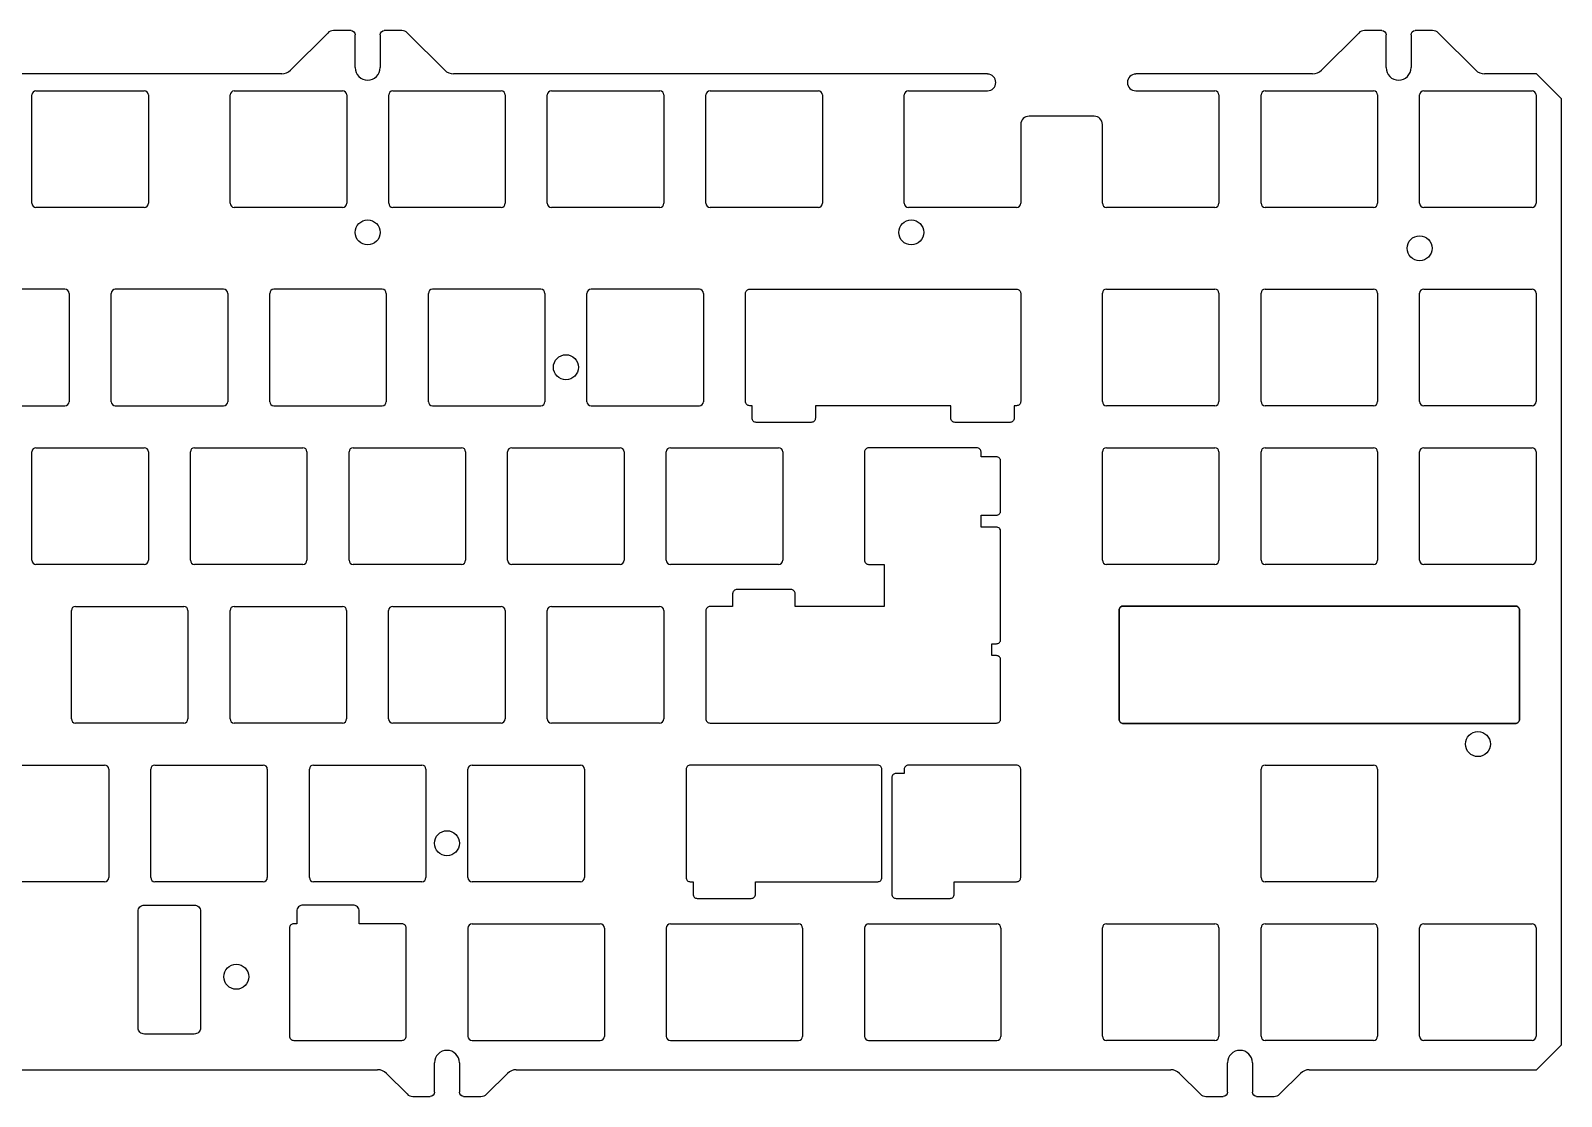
# Model space of a CAD drawing. Header units: millimetres. Extents: x 71 to 420, y 37 to 165.
# Drawn here: x 236 to 419.9, y 36.9 to 164.9 of the extents above; entities that cross this region are included whole.
import ezdxf

# ---------------------------------------------------------------- set-up
doc = ezdxf.new("R2010")
doc.units = ezdxf.units.MM
doc.header["$MEASUREMENT"] = 0
doc.layers.add('SHAPE2DVIEW', color=7, linetype='CONTINUOUS')

msp = doc.modelspace()

# ---------------------------------------------------------------- linework, layer by layer
at = {"layer": 'SHAPE2DVIEW'}
for p, q in [((271.73, 164.59), (267.26, 160.12)), ((274.52, 164.89), (272.43, 164.89)), ((275.02, 160.44), (275.02, 164.39)), ((278.02, 164.39), (278.02, 160.44)), ((280.61, 164.89), (278.52, 164.89)), ((285.78, 160.12), (281.31, 164.59)), ((395.55, 164.59), (391.08, 160.12)), ((398.34, 164.89), (396.26, 164.89)), ((398.84, 160.44), (398.84, 164.39)), ((401.84, 164.39), (401.84, 160.44)), ((404.43, 164.89), (402.34, 164.89)), ((409.61, 160.12), (405.14, 164.59)), ((266.2, 159.69), (201.12, 159.69)), ((350.96, 159.69), (286.84, 159.69)), ((390.02, 159.69), (368.77, 159.69)), ((416.89, 159.69), (410.67, 159.69)), ((419.89, 156.69), (416.89, 159.69)), ((236.18, 144.16), (236.18, 157.16)), ((236.68, 157.66), (249.68, 157.66)), ((250.18, 157.16), (250.18, 144.16)), ((260, 144.16), (260, 157.16)), ((260.5, 157.66), (273.5, 157.66)), ((274, 157.16), (274, 144.16)), ((279.05, 144.16), (279.05, 157.16)), ((279.55, 157.66), (292.55, 157.66)), ((293.05, 157.16), (293.05, 144.16)), ((298.1, 144.16), (298.1, 157.16)), ((298.6, 157.66), (311.6, 157.66)), ((312.1, 157.16), (312.1, 144.16)), ((317.15, 144.16), (317.15, 157.16)), ((317.65, 157.66), (330.65, 157.66)), ((331.15, 157.16), (331.15, 144.16)), ((340.96, 144.16), (340.96, 157.16)), ((341.46, 157.66), (350.96, 157.66)), ((368.77, 157.66), (378.27, 157.66)), ((378.77, 157.16), (378.77, 144.16)), ((383.82, 144.16), (383.82, 157.16)), ((384.32, 157.66), (397.32, 157.66)), ((397.82, 157.16), (397.82, 144.16)), ((402.87, 144.16), (402.87, 157.16)), ((403.37, 157.66), (416.37, 157.66)), ((416.87, 157.16), (416.87, 144.16)), ((419.89, 43.12), (419.89, 156.69)), ((363.77, 154.61), (355.96, 154.61)), ((354.96, 153.61), (354.96, 144.16)), ((364.77, 144.16), (364.77, 153.61)), ((249.68, 143.66), (236.68, 143.66)), ((273.5, 143.66), (260.5, 143.66)), ((292.55, 143.66), (279.55, 143.66)), ((311.6, 143.66), (298.6, 143.66)), ((330.65, 143.66), (317.65, 143.66)), ((354.46, 143.66), (341.46, 143.66)), ((378.27, 143.66), (365.27, 143.66)), ((397.32, 143.66), (384.32, 143.66)), ((416.37, 143.66), (403.37, 143.66)), ((240.16, 133.83), (227.16, 133.83)), ((240.66, 133.33), (240.66, 120.33)), ((245.71, 120.33), (245.71, 133.33)), ((259.21, 133.83), (246.21, 133.83)), ((259.71, 133.33), (259.71, 120.33)), ((264.76, 120.33), (264.76, 133.33)), ((278.26, 133.83), (265.26, 133.83)), ((278.76, 133.33), (278.76, 120.33)), ((283.81, 120.33), (283.81, 133.33)), ((297.31, 133.83), (284.31, 133.83)), ((297.81, 133.33), (297.81, 120.33)), ((302.86, 120.33), (302.86, 133.33)), ((316.36, 133.83), (303.36, 133.83)), ((316.86, 133.33), (316.86, 120.33)), ((364.77, 120.35), (364.77, 133.35)), ((365.27, 133.85), (378.27, 133.85)), ((378.77, 133.35), (378.77, 120.35)), ((383.82, 120.35), (383.82, 133.35)), ((384.32, 133.85), (397.32, 133.85)), ((397.82, 133.35), (397.82, 120.35)), ((402.87, 120.35), (402.87, 133.35)), ((403.37, 133.85), (416.37, 133.85)), ((416.87, 133.35), (416.87, 120.35)), ((227.16, 119.83), (240.16, 119.83)), ((246.21, 119.83), (259.21, 119.83)), ((265.26, 119.83), (278.26, 119.83)), ((284.31, 119.83), (297.31, 119.83)), ((303.36, 119.83), (316.36, 119.83)), ((378.27, 119.85), (365.27, 119.85)), ((397.32, 119.85), (384.32, 119.85)), ((416.37, 119.85), (403.37, 119.85)), ((236.18, 101.3), (236.18, 114.3)), ((236.68, 114.8), (249.68, 114.8)), ((250.18, 114.3), (250.18, 101.3)), ((255.23, 101.3), (255.23, 114.3)), ((255.73, 114.8), (268.73, 114.8)), ((269.23, 114.3), (269.23, 101.3)), ((274.28, 101.3), (274.28, 114.3)), ((274.78, 114.8), (287.78, 114.8)), ((288.28, 114.3), (288.28, 101.3)), ((293.33, 101.3), (293.33, 114.3)), ((293.83, 114.8), (306.83, 114.8)), ((307.33, 114.3), (307.33, 101.3)), ((312.38, 101.3), (312.38, 114.3)), ((312.88, 114.8), (325.88, 114.8)), ((326.38, 114.3), (326.38, 101.3)), ((364.77, 101.3), (364.77, 114.3)), ((365.27, 114.8), (378.27, 114.8)), ((378.77, 114.3), (378.77, 101.3)), ((383.82, 101.3), (383.82, 114.3)), ((384.32, 114.8), (397.32, 114.8)), ((397.82, 114.3), (397.82, 101.3)), ((402.87, 101.3), (402.87, 114.3)), ((403.37, 114.8), (416.37, 114.8)), ((416.87, 114.3), (416.87, 101.3)), ((249.68, 100.8), (236.68, 100.8)), ((268.73, 100.8), (255.73, 100.8)), ((287.78, 100.8), (274.78, 100.8)), ((306.83, 100.8), (293.83, 100.8)), ((325.88, 100.8), (312.88, 100.8)), ((378.27, 100.8), (365.27, 100.8)), ((397.32, 100.8), (384.32, 100.8)), ((416.37, 100.8), (403.37, 100.8)), ((241.44, 95.75), (254.44, 95.75)), ((260.49, 95.75), (273.49, 95.75)), ((279.54, 95.75), (292.54, 95.75)), ((298.59, 95.75), (311.59, 95.75)), ((240.94, 82.25), (240.94, 95.25)), ((254.94, 95.25), (254.94, 82.25)), ((259.99, 82.25), (259.99, 95.25)), ((273.99, 95.25), (273.99, 82.25)), ((279.04, 82.25), (279.04, 95.25)), ((293.04, 95.25), (293.04, 82.25)), ((298.09, 82.25), (298.09, 95.25)), ((312.09, 95.25), (312.09, 82.25)), ((254.44, 81.75), (241.44, 81.75)), ((273.49, 81.75), (260.49, 81.75)), ((292.54, 81.75), (279.54, 81.75)), ((311.59, 81.75), (298.59, 81.75)), ((231.92, 76.7), (244.92, 76.7)), ((245.42, 76.2), (245.42, 63.2)), ((250.47, 63.2), (250.47, 76.2)), ((250.97, 76.7), (263.97, 76.7)), ((264.47, 76.2), (264.47, 63.2)), ((269.52, 63.2), (269.52, 76.2)), ((270.02, 76.7), (283.02, 76.7)), ((283.52, 76.2), (283.52, 63.2)), ((288.57, 63.2), (288.57, 76.2)), ((289.07, 76.7), (302.07, 76.7)), ((302.57, 76.2), (302.57, 63.2)), ((383.82, 63.2), (383.82, 76.2)), ((384.32, 76.7), (397.32, 76.7)), ((397.82, 76.2), (397.82, 63.2)), ((244.92, 62.7), (231.92, 62.7)), ((263.97, 62.7), (250.97, 62.7)), ((283.02, 62.7), (270.02, 62.7)), ((302.07, 62.7), (289.07, 62.7)), ((397.32, 62.7), (384.32, 62.7)), ((288.57, 57.13), (288.57, 44.13)), ((289.07, 57.63), (294.7, 57.63)), ((294.7, 57.63), (303.95, 57.63)), ((303.96, 57.63), (304.45, 57.63)), ((304.95, 57.13), (304.95, 44.13)), ((312.38, 57.13), (312.38, 44.13)), ((312.88, 57.63), (315.71, 57.63)), ((315.71, 57.63), (327.76, 57.63)), ((327.77, 57.63), (328.26, 57.63)), ((328.76, 57.13), (328.76, 44.13)), ((336.19, 57.13), (336.19, 44.13)), ((336.69, 57.63), (339.69, 57.63)), ((339.69, 57.63), (351.58, 57.63)), ((351.58, 57.63), (352.08, 57.63)), ((352.58, 57.13), (352.58, 44.13)), ((364.77, 44.15), (364.77, 57.15)), ((365.27, 57.65), (378.27, 57.65)), ((378.77, 57.15), (378.77, 44.15)), ((383.82, 44.15), (383.82, 57.15)), ((384.32, 57.65), (397.32, 57.65)), ((397.82, 57.15), (397.82, 44.15)), ((402.87, 44.15), (402.87, 57.15)), ((403.37, 57.65), (416.37, 57.65)), ((416.87, 57.15), (416.87, 44.15)), ((289.07, 43.63), (304.45, 43.63)), ((312.88, 43.63), (328.26, 43.63)), ((336.69, 43.63), (352.08, 43.63)), ((378.27, 43.65), (365.27, 43.65)), ((397.32, 43.65), (384.32, 43.65)), ((416.37, 43.65), (403.37, 43.65)), ((416.89, 40.12), (419.89, 43.12)), ((284.54, 37.42), (284.54, 40.95)), ((287.54, 40.95), (287.54, 37.42)), ((379.79, 37.42), (379.79, 40.95)), ((382.79, 40.95), (382.79, 37.42)), ((127.68, 40.12), (277.72, 40.12)), ((278.78, 39.68), (281.25, 37.22)), ((290.84, 37.22), (293.31, 39.68)), ((294.37, 40.12), (372.97, 40.12)), ((374.03, 39.68), (376.5, 37.22)), ((386.09, 37.22), (388.56, 39.68)), ((389.62, 40.12), (416.89, 40.12)), ((281.96, 36.92), (284.04, 36.92)), ((288.04, 36.92), (290.13, 36.92)), ((377.21, 36.92), (379.29, 36.92)), ((383.29, 36.92), (385.38, 36.92))]:
    msp.add_line(p, q, dxfattribs=at)
for centre in [(276.52, 140.66), (341.81, 140.66), (402.87, 138.75), (300.33, 124.47), (409.87, 79.22), (286.04, 67.32), (260.74, 51.28)]:
    msp.add_circle(centre, 1.5, dxfattribs=at)
for centre, radius, start, end in [((272.43, 163.89), 1, 90, 135), ((280.61, 163.89), 1, 45, 90), ((396.26, 163.89), 1, 90, 135), ((404.43, 163.89), 1, 45, 90), ((266.2, 161.19), 1.5, -90, -45), ((276.52, 160.44), 1.5, 180, 0), ((286.84, 161.19), 1.5, -135, -90), ((390.02, 161.19), 1.5, -90, -45), ((400.34, 160.44), 1.5, 180, 0), ((410.67, 161.19), 1.5, -135, -90), ((350.96, 158.66), 1, 0, 90), ((350.96, 158.66), 1, -90, 0), ((368.77, 158.66), 1, 90, 180), ((368.77, 158.66), 1, 180, -90), ((236.68, 157.16), 0.5, 90, 180), ((249.68, 157.16), 0.5, 0, 90), ((260.5, 157.16), 0.5, 90, 180), ((273.5, 157.16), 0.5, 0, 90), ((279.55, 157.16), 0.5, 90, 180), ((292.55, 157.16), 0.5, 0, 90), ((298.6, 157.16), 0.5, 90, 180), ((311.6, 157.16), 0.5, 0, 90), ((317.65, 157.16), 0.5, 90, 180), ((330.65, 157.16), 0.5, 0, 90), ((341.46, 157.16), 0.5, 90, 180), ((378.27, 157.16), 0.5, 0, 90), ((384.32, 157.16), 0.5, 90, 180), ((397.32, 157.16), 0.5, 0, 90), ((403.37, 157.16), 0.5, 90, 180), ((416.37, 157.16), 0.5, 0, 90), ((355.96, 153.61), 1, 90, 180), ((363.77, 153.61), 1, 0, 90), ((236.68, 144.16), 0.5, 180, -90), ((249.68, 144.16), 0.5, -90, 0), ((260.5, 144.16), 0.5, 180, -90), ((273.5, 144.16), 0.5, -90, 0), ((279.55, 144.16), 0.5, 180, -90), ((292.55, 144.16), 0.5, -90, 0), ((298.6, 144.16), 0.5, 180, -90), ((311.6, 144.16), 0.5, -90, 0), ((317.65, 144.16), 0.5, 180, -90), ((330.65, 144.16), 0.5, -90, 0), ((341.46, 144.16), 0.5, 180, -90), ((354.46, 144.16), 0.5, -90, 0), ((365.27, 144.16), 0.5, 180, -90), ((378.27, 144.16), 0.5, -90, 0), ((384.32, 144.16), 0.5, 180, -90), ((397.32, 144.16), 0.5, -90, 0), ((403.37, 144.16), 0.5, 180, -90), ((416.37, 144.16), 0.5, -90, 0), ((240.16, 133.33), 0.5, 0, 90), ((246.21, 133.33), 0.5, 90, 180), ((259.21, 133.33), 0.5, 0, 90), ((265.26, 133.33), 0.5, 90, 180), ((278.26, 133.33), 0.5, 0, 90), ((284.31, 133.33), 0.5, 90, 180), ((297.31, 133.33), 0.5, 0, 90), ((303.36, 133.33), 0.5, 90, 180), ((316.36, 133.33), 0.5, 0, 90), ((365.27, 133.35), 0.5, 90, 180), ((378.27, 133.35), 0.5, 0, 90), ((384.32, 133.35), 0.5, 90, 180), ((397.32, 133.35), 0.5, 0, 90), ((403.37, 133.35), 0.5, 90, 180), ((416.37, 133.35), 0.5, 0, 90), ((240.16, 120.33), 0.5, -90, 0), ((246.21, 120.33), 0.5, 180, -90), ((259.21, 120.33), 0.5, -90, 0), ((265.26, 120.33), 0.5, 180, -90), ((278.26, 120.33), 0.5, -90, 0), ((284.31, 120.33), 0.5, 180, -90), ((297.31, 120.33), 0.5, -90, 0), ((303.36, 120.33), 0.5, 180, -90), ((316.36, 120.33), 0.5, -90, 0), ((365.27, 120.35), 0.5, 180, -90), ((378.27, 120.35), 0.5, -90, 0), ((384.32, 120.35), 0.5, 180, -90), ((397.32, 120.35), 0.5, -90, 0), ((403.37, 120.35), 0.5, 180, -90), ((416.37, 120.35), 0.5, -90, 0), ((236.68, 114.3), 0.5, 90, 180), ((249.68, 114.3), 0.5, 0, 90), ((255.73, 114.3), 0.5, 90, 180), ((268.73, 114.3), 0.5, 0, 90), ((274.78, 114.3), 0.5, 90, 180), ((287.78, 114.3), 0.5, 0, 90), ((293.83, 114.3), 0.5, 90, 180), ((306.83, 114.3), 0.5, 0, 90), ((312.88, 114.3), 0.5, 90, 180), ((325.88, 114.3), 0.5, 0, 90), ((365.27, 114.3), 0.5, 90, 180), ((378.27, 114.3), 0.5, 0, 90), ((384.32, 114.3), 0.5, 90, 180), ((397.32, 114.3), 0.5, 0, 90), ((403.37, 114.3), 0.5, 90, 180), ((416.37, 114.3), 0.5, 0, 90), ((236.68, 101.3), 0.5, 180, -90), ((249.68, 101.3), 0.5, -90, 0), ((255.73, 101.3), 0.5, 180, -90), ((268.73, 101.3), 0.5, -90, 0), ((274.78, 101.3), 0.5, 180, -90), ((287.78, 101.3), 0.5, -90, 0), ((293.83, 101.3), 0.5, 180, -90), ((306.83, 101.3), 0.5, -90, 0), ((312.88, 101.3), 0.5, 180, -90), ((325.88, 101.3), 0.5, -90, 0), ((365.27, 101.3), 0.5, 180, -90), ((378.27, 101.3), 0.5, -90, 0), ((384.32, 101.3), 0.5, 180, -90), ((397.32, 101.3), 0.5, -90, 0), ((403.37, 101.3), 0.5, 180, -90), ((416.37, 101.3), 0.5, -90, 0), ((241.44, 95.25), 0.5, 90, 180), ((254.44, 95.25), 0.5, 0, 90), ((260.49, 95.25), 0.5, 90, 180), ((273.49, 95.25), 0.5, 0, 90), ((279.54, 95.25), 0.5, 90, 180), ((292.54, 95.25), 0.5, 0, 90), ((298.59, 95.25), 0.5, 90, 180), ((311.59, 95.25), 0.5, 0, 90), ((241.44, 82.25), 0.5, 180, -90), ((254.44, 82.25), 0.5, -90, 0), ((260.49, 82.25), 0.5, 180, -90), ((273.49, 82.25), 0.5, -90, 0), ((279.54, 82.25), 0.5, 180, -90), ((292.54, 82.25), 0.5, -90, 0), ((298.59, 82.25), 0.5, 180, -90), ((311.59, 82.25), 0.5, -90, 0), ((244.92, 76.2), 0.5, 0, 90), ((250.97, 76.2), 0.5, 90, 180), ((263.97, 76.2), 0.5, 0, 90), ((270.02, 76.2), 0.5, 90, 180), ((283.02, 76.2), 0.5, 0, 90), ((289.07, 76.2), 0.5, 90, 180), ((302.07, 76.2), 0.5, 0, 90), ((384.32, 76.2), 0.5, 90, 180), ((397.32, 76.2), 0.5, 0, 90), ((244.92, 63.2), 0.5, -90, 0), ((250.97, 63.2), 0.5, 180, -90), ((263.97, 63.2), 0.5, -90, 0), ((270.02, 63.2), 0.5, 180, -90), ((283.02, 63.2), 0.5, -90, 0), ((289.07, 63.2), 0.5, 180, -90), ((302.07, 63.2), 0.5, -90, 0), ((384.32, 63.2), 0.5, 180, -90), ((397.32, 63.2), 0.5, -90, 0), ((289.07, 57.13), 0.5, 90, 180), ((303.95, 56.63), 1, 89.7169, 89.9994), ((304.45, 57.13), 0.5, 0, 90), ((312.88, 57.13), 0.5, 90, 180), ((327.76, 56.63), 1, 89.7169, 89.9983), ((328.26, 57.13), 0.5, 0, 90), ((336.69, 57.13), 0.5, 90, 180), ((351.58, 56.63), 1, 89.7169, 89.9983), ((352.08, 57.13), 0.5, 0, 90), ((365.27, 57.15), 0.5, 90, 180), ((378.27, 57.15), 0.5, 0, 90), ((384.32, 57.15), 0.5, 90, 180), ((397.32, 57.15), 0.5, 0, 90), ((403.37, 57.15), 0.5, 90, 180), ((416.37, 57.15), 0.5, 0, 90), ((289.07, 44.13), 0.5, 180, -90), ((304.45, 44.13), 0.5, -90, 0), ((312.88, 44.13), 0.5, 180, -90), ((328.26, 44.13), 0.5, -90, 0), ((336.69, 44.13), 0.5, 180, -90), ((352.08, 44.13), 0.5, -90, 0), ((365.27, 44.15), 0.5, 180, -90), ((378.27, 44.15), 0.5, -90, 0), ((384.32, 44.15), 0.5, 180, -90), ((397.32, 44.15), 0.5, -90, 0), ((403.37, 44.15), 0.5, 180, -90), ((416.37, 44.15), 0.5, -90, 0), ((286.04, 40.95), 1.5, 0, 180), ((381.29, 40.95), 1.5, 0, 180), ((277.72, 38.62), 1.5, 45, 90), ((294.37, 38.62), 1.5, 90, 135), ((372.97, 38.62), 1.5, 45, 90), ((389.62, 38.62), 1.5, 90, 135), ((281.96, 37.92), 1, -135, -90), ((290.13, 37.92), 1, -90, -45), ((377.21, 37.92), 1, -135, -90), ((385.38, 37.92), 1, -90, -45)]:
    msp.add_arc(centre, radius, start, end, dxfattribs=at)
for points, degree in [([(274.52, 164.89), (274.78, 164.89), (275.02, 164.65), (275.02, 164.39)], 3), ([(278.02, 164.39), (278.02, 164.65), (278.26, 164.89), (278.52, 164.89)], 3), ([(398.34, 164.89), (398.61, 164.89), (398.84, 164.65), (398.84, 164.39)], 3), ([(401.84, 164.39), (401.84, 164.65), (402.08, 164.89), (402.34, 164.89)], 3), ([(346.57, 119.85), (330.29, 119.85)], 1), ([(350.19, 105.27), (350.19, 106.71)], 1), ([(338.54, 100.8), (338.54, 95.75)], 1), ([(338.54, 95.75), (327.86, 95.75)], 1), ([(351.49, 89.84), (351.49, 91.27)], 1), ([(352.04, 89.84), (351.49, 89.84)], 1), ([(340.96, 75.7), (339.98, 75.7)], 1), ([(275.51, 57.65), (275.51, 59.15)], 1), ([(284.54, 37.42), (284.54, 37.16), (284.31, 36.92), (284.04, 36.92)], 3), ([(288.04, 36.92), (287.78, 36.92), (287.54, 37.16), (287.54, 37.42)], 3), ([(379.79, 37.42), (379.79, 37.16), (379.56, 36.92), (379.29, 36.92)], 3), ([(383.29, 36.92), (383.03, 36.92), (382.79, 37.16), (382.79, 37.42)], 3)]:
    msp.add_open_spline(points, degree=degree, dxfattribs=at)
for points, knots in [([(322.69, 119.85), (322.6, 119.85), (322.5, 119.85), (322.41, 119.85), (322.29, 119.85), (322.15, 119.89), (322.05, 119.99), (321.95, 120.09), (321.91, 120.23), (321.91, 120.35), (321.91, 124.68), (321.91, 129.01), (321.91, 133.35), (321.91, 133.47), (321.95, 133.6), (322.05, 133.7), (322.15, 133.8), (322.29, 133.85), (322.41, 133.85), (333.09, 133.85), (343.77, 133.85), (354.46, 133.85)], [0, 0, 0, 0, 0.004227, 0.004227, 0.004227, 0.010697, 0.010697, 0.010697, 0.017167, 0.017167, 0.017167, 0.255073, 0.255073, 0.255073, 0.263113, 0.263113, 0.263113, 0.271154, 0.271154, 0.271154, 1, 1, 1, 1]), ([(354.46, 133.85), (354.57, 133.85), (354.71, 133.8), (354.81, 133.7), (354.91, 133.6), (354.96, 133.47), (354.96, 133.35), (354.96, 129.01), (354.96, 124.68), (354.96, 120.35), (354.96, 120.23), (354.91, 120.09), (354.81, 119.99), (354.71, 119.89), (354.57, 119.85), (354.46, 119.85), (354.36, 119.85), (354.27, 119.85), (354.17, 119.85)], [0, 0, 0, 0, 0.023661, 0.023661, 0.023661, 0.047322, 0.047322, 0.047322, 0.917328, 0.917328, 0.917328, 0.94673, 0.94673, 0.94673, 0.976133, 0.976133, 0.976133, 1, 1, 1, 1]), ([(330.29, 119.85), (330.29, 119.35), (330.29, 118.85), (330.29, 118.35), (330.3, 118.23), (330.25, 118.09), (330.15, 117.99), (330.05, 117.89), (329.91, 117.85), (329.79, 117.85), (327.59, 117.85), (325.39, 117.85), (323.19, 117.85), (323.08, 117.85), (322.94, 117.89), (322.84, 117.99), (322.74, 118.09), (322.69, 118.23), (322.69, 118.35), (322.69, 118.85), (322.69, 119.35), (322.69, 119.85)], [0, 0, 0, 0, 0.107233, 0.107233, 0.107233, 0.138641, 0.138641, 0.138641, 0.170049, 0.170049, 0.170049, 0.756358, 0.756358, 0.756358, 0.795387, 0.795387, 0.795387, 0.834415, 0.834415, 0.834415, 1, 1, 1, 1]), ([(354.17, 119.85), (354.17, 119.35), (354.17, 118.85), (354.17, 118.35), (354.17, 118.23), (354.12, 118.09), (354.02, 117.99), (353.93, 117.89), (353.79, 117.85), (353.67, 117.85), (351.47, 117.85), (349.27, 117.85), (347.07, 117.85), (346.95, 117.85), (346.81, 117.89), (346.72, 117.99), (346.62, 118.09), (346.57, 118.23), (346.57, 118.35), (346.57, 118.85), (346.57, 119.35), (346.57, 119.85)], [0, 0, 0, 0, 0.107233, 0.107233, 0.107233, 0.138641, 0.138641, 0.138641, 0.170049, 0.170049, 0.170049, 0.756358, 0.756358, 0.756358, 0.795387, 0.795387, 0.795387, 0.834415, 0.834415, 0.834415, 1, 1, 1, 1]), ([(350.19, 113.71), (350.19, 113.91), (350.19, 114.1), (350.19, 114.3), (350.2, 114.42), (350.15, 114.55), (350.05, 114.65), (349.95, 114.75), (349.81, 114.8), (349.69, 114.8), (345.36, 114.8), (341.03, 114.8), (336.69, 114.8), (336.58, 114.8), (336.44, 114.75), (336.34, 114.65), (336.24, 114.55), (336.19, 114.42), (336.19, 114.3), (336.19, 109.96), (336.19, 105.63), (336.19, 101.3), (336.19, 101.18), (336.24, 101.04), (336.34, 100.94), (336.44, 100.84), (336.58, 100.8), (336.69, 100.8), (337.31, 100.8), (337.93, 100.8), (338.54, 100.8)], [0, 0, 0, 0, 0.026483, 0.026483, 0.026483, 0.042434, 0.042434, 0.042434, 0.058384, 0.058384, 0.058384, 0.530358, 0.530358, 0.530358, 0.543194, 0.543194, 0.543194, 0.55603, 0.55603, 0.55603, 0.935844, 0.935844, 0.935844, 0.946174, 0.946174, 0.946174, 0.956504, 0.956504, 0.956504, 1, 1, 1, 1]), ([(350.19, 106.71), (350.64, 106.71), (351.09, 106.71), (351.54, 106.71), (351.71, 106.71), (351.88, 106.71), (352.04, 106.71), (352.16, 106.71), (352.3, 106.76), (352.4, 106.86), (352.5, 106.96), (352.55, 107.09), (352.54, 107.21), (352.54, 109.21), (352.54, 111.21), (352.54, 113.21), (352.55, 113.33), (352.5, 113.47), (352.4, 113.56), (352.3, 113.66), (352.16, 113.71), (352.04, 113.71), (351.43, 113.71), (350.81, 113.71), (350.19, 113.71)], [0, 0, 0, 0, 0.1475, 0.1475, 0.1475, 0.202128, 0.202128, 0.202128, 0.240756, 0.240756, 0.240756, 0.279385, 0.279385, 0.279385, 0.80693, 0.80693, 0.80693, 0.838016, 0.838016, 0.838016, 0.869102, 0.869102, 0.869102, 1, 1, 1, 1]), ([(351.49, 91.27), (351.67, 91.27), (351.86, 91.27), (352.04, 91.27), (352.16, 91.27), (352.3, 91.32), (352.4, 91.42), (352.5, 91.52), (352.55, 91.66), (352.54, 91.77), (352.54, 96.11), (352.54, 100.44), (352.54, 104.77), (352.55, 104.89), (352.5, 105.03), (352.4, 105.13), (352.3, 105.23), (352.16, 105.27), (352.04, 105.27), (351.43, 105.27), (350.81, 105.27), (350.19, 105.27)], [0, 0, 0, 0, 0.041194, 0.041194, 0.041194, 0.0674, 0.0674, 0.0674, 0.093605, 0.093605, 0.093605, 0.869022, 0.869022, 0.869022, 0.890111, 0.890111, 0.890111, 0.911199, 0.911199, 0.911199, 1, 1, 1, 1]), ([(327.86, 95.75), (327.86, 96.26), (327.86, 96.77), (327.86, 97.28), (327.86, 97.4), (327.82, 97.53), (327.72, 97.63), (327.62, 97.73), (327.48, 97.78), (327.36, 97.78), (325.2, 97.78), (323.03, 97.78), (320.86, 97.78), (320.75, 97.78), (320.61, 97.73), (320.51, 97.63), (320.41, 97.53), (320.36, 97.4), (320.36, 97.28), (320.36, 96.77), (320.36, 96.26), (320.36, 95.75)], [0, 0, 0, 0, 0.169553, 0.169553, 0.169553, 0.208709, 0.208709, 0.208709, 0.247865, 0.247865, 0.247865, 0.827176, 0.827176, 0.827176, 0.858686, 0.858686, 0.858686, 0.890197, 0.890197, 0.890197, 1, 1, 1, 1]), ([(320.36, 95.75), (319.46, 95.75), (318.55, 95.75), (317.64, 95.75), (317.53, 95.75), (317.39, 95.7), (317.29, 95.6), (317.19, 95.5), (317.14, 95.37), (317.14, 95.25), (317.14, 90.91), (317.14, 86.58), (317.14, 82.25), (317.14, 82.13), (317.19, 81.99), (317.29, 81.89), (317.39, 81.79), (317.53, 81.75), (317.64, 81.75), (329.11, 81.75), (340.58, 81.75), (352.04, 81.75), (352.16, 81.75), (352.3, 81.79), (352.4, 81.89), (352.5, 81.99), (352.55, 82.13), (352.54, 82.25), (352.54, 84.61), (352.54, 86.97), (352.54, 89.34), (352.55, 89.45), (352.5, 89.59), (352.4, 89.69), (352.3, 89.79), (352.16, 89.84), (352.04, 89.84)], [0, 0, 0, 0, 0.065892, 0.065892, 0.065892, 0.074462, 0.074462, 0.074462, 0.083032, 0.083032, 0.083032, 0.336626, 0.336626, 0.336626, 0.343523, 0.343523, 0.343523, 0.35042, 0.35042, 0.35042, 0.890437, 0.890437, 0.890437, 0.895987, 0.895987, 0.895987, 0.901537, 0.901537, 0.901537, 0.991067, 0.991067, 0.991067, 0.995534, 0.995534, 0.995534, 1, 1, 1, 1]), ([(414.37, 95.8), (414.49, 95.8), (414.63, 95.75), (414.72, 95.65), (414.82, 95.55), (414.87, 95.42), (414.87, 95.3), (414.87, 90.93), (414.87, 86.56), (414.87, 82.2), (414.87, 82.08), (414.82, 81.94), (414.72, 81.84), (414.63, 81.74), (414.49, 81.7), (414.37, 81.7), (398.67, 81.7), (382.97, 81.7), (367.27, 81.7), (367.15, 81.7), (367.01, 81.74), (366.92, 81.84), (366.82, 81.94), (366.77, 82.08), (366.77, 82.2), (366.77, 86.56), (366.77, 90.93), (366.77, 95.3), (366.77, 95.42), (366.82, 95.55), (366.92, 95.65), (367.01, 95.75), (367.15, 95.8), (367.27, 95.8), (382.97, 95.8), (398.67, 95.8), (414.37, 95.8)], [0, 0, 0, 0, 0.001898, 0.001898, 0.001898, 0.003796, 0.003796, 0.003796, 0.074125, 0.074125, 0.074125, 0.076483, 0.076483, 0.076483, 0.078842, 0.078842, 0.078842, 0.393058, 0.393058, 0.393058, 0.395989, 0.395989, 0.395989, 0.39892, 0.39892, 0.39892, 0.507518, 0.507518, 0.507518, 0.51116, 0.51116, 0.51116, 0.514802, 0.514802, 0.514802, 1, 1, 1, 1]), ([(414.37, 95.8), (398.67, 95.8), (382.97, 95.8), (367.27, 95.8), (367.15, 95.8), (367.01, 95.75), (366.92, 95.65), (366.82, 95.55), (366.77, 95.42), (366.77, 95.3), (366.77, 90.93), (366.77, 86.56), (366.77, 82.2), (366.77, 82.08), (366.82, 81.94), (366.92, 81.84), (367.01, 81.74), (367.15, 81.7), (367.27, 81.7), (382.97, 81.7), (398.67, 81.7), (414.37, 81.7), (414.49, 81.7), (414.63, 81.74), (414.72, 81.84), (414.82, 81.94), (414.87, 82.08), (414.87, 82.2), (414.87, 86.56), (414.87, 90.93), (414.87, 95.3), (414.87, 95.42), (414.82, 95.55), (414.72, 95.65), (414.63, 95.75), (414.49, 95.8), (414.37, 95.8)], [0, 0, 0, 0, 0.485198, 0.485198, 0.485198, 0.48884, 0.48884, 0.48884, 0.492482, 0.492482, 0.492482, 0.60108, 0.60108, 0.60108, 0.604011, 0.604011, 0.604011, 0.606942, 0.606942, 0.606942, 0.921158, 0.921158, 0.921158, 0.923517, 0.923517, 0.923517, 0.925875, 0.925875, 0.925875, 0.996204, 0.996204, 0.996204, 0.998102, 0.998102, 0.998102, 1, 1, 1, 1]), ([(323.1, 62.7), (328, 62.7), (332.89, 62.7), (337.79, 62.7), (337.91, 62.7), (338.04, 62.74), (338.14, 62.84), (338.24, 62.94), (338.29, 63.08), (338.29, 63.2), (338.29, 67.53), (338.29, 71.86), (338.29, 76.2), (338.29, 76.32), (338.24, 76.45), (338.14, 76.55), (338.04, 76.65), (337.91, 76.7), (337.79, 76.7), (330.28, 76.7), (322.77, 76.7), (315.26, 76.7), (315.15, 76.7), (315.01, 76.65), (314.91, 76.55), (314.81, 76.45), (314.76, 76.32), (314.76, 76.2), (314.76, 71.86), (314.76, 67.53), (314.76, 63.2), (314.76, 63.08), (314.81, 62.94), (314.91, 62.84), (315.01, 62.74), (315.15, 62.7), (315.26, 62.7), (315.38, 62.7), (315.49, 62.7), (315.6, 62.7)], [0, 0, 0, 0, 0.301257, 0.301257, 0.301257, 0.308508, 0.308508, 0.308508, 0.31576, 0.31576, 0.31576, 0.530332, 0.530332, 0.530332, 0.536167, 0.536167, 0.536167, 0.542003, 0.542003, 0.542003, 0.841193, 0.841193, 0.841193, 0.84589, 0.84589, 0.84589, 0.850586, 0.850586, 0.850586, 0.989543, 0.989543, 0.989543, 0.993322, 0.993322, 0.993322, 0.997101, 0.997101, 0.997101, 1, 1, 1, 1]), ([(339.98, 75.7), (339.86, 75.7), (339.72, 75.65), (339.62, 75.55), (339.52, 75.45), (339.48, 75.32), (339.48, 75.2), (339.48, 70.53), (339.48, 65.86), (339.48, 61.2), (339.48, 61.08), (339.52, 60.94), (339.62, 60.84), (339.72, 60.74), (339.86, 60.7), (339.98, 60.7), (342.14, 60.7), (344.31, 60.7), (346.48, 60.7), (346.59, 60.7), (346.73, 60.74), (346.83, 60.84), (346.93, 60.94), (346.98, 61.08), (346.98, 61.2), (346.98, 61.7), (346.98, 62.2), (346.98, 62.7)], [0, 0, 0, 0, 0.019651, 0.019651, 0.019651, 0.039302, 0.039302, 0.039302, 0.665504, 0.665504, 0.665504, 0.681318, 0.681318, 0.681318, 0.697132, 0.697132, 0.697132, 0.931098, 0.931098, 0.931098, 0.943824, 0.943824, 0.943824, 0.95655, 0.95655, 0.95655, 1, 1, 1, 1]), ([(346.98, 62.7), (349.47, 62.7), (351.96, 62.7), (354.46, 62.7), (354.57, 62.7), (354.71, 62.74), (354.81, 62.84), (354.91, 62.94), (354.96, 63.08), (354.96, 63.2), (354.96, 67.53), (354.96, 71.86), (354.96, 76.2), (354.96, 76.32), (354.91, 76.45), (354.81, 76.55), (354.71, 76.65), (354.57, 76.7), (354.46, 76.7), (350.12, 76.7), (345.79, 76.7), (341.46, 76.7), (341.34, 76.7), (341.2, 76.65), (341.1, 76.55), (341, 76.45), (340.96, 76.32), (340.96, 76.2), (340.96, 76.03), (340.96, 75.86), (340.96, 75.7)], [0, 0, 0, 0, 0.263817, 0.263817, 0.263817, 0.276286, 0.276286, 0.276286, 0.288754, 0.288754, 0.288754, 0.657694, 0.657694, 0.657694, 0.667728, 0.667728, 0.667728, 0.677761, 0.677761, 0.677761, 0.974661, 0.974661, 0.974661, 0.982736, 0.982736, 0.982736, 0.990811, 0.990811, 0.990811, 1, 1, 1, 1]), ([(315.6, 62.7), (315.6, 62.2), (315.6, 61.7), (315.6, 61.2), (315.6, 61.08), (315.65, 60.94), (315.75, 60.84), (315.84, 60.74), (315.98, 60.7), (316.1, 60.7), (318.27, 60.7), (320.43, 60.7), (322.6, 60.7), (322.72, 60.7), (322.86, 60.74), (322.95, 60.84), (323.05, 60.94), (323.1, 61.08), (323.1, 61.2), (323.1, 61.7), (323.1, 62.2), (323.1, 62.7)], [0, 0, 0, 0, 0.167069, 0.167069, 0.167069, 0.206447, 0.206447, 0.206447, 0.245826, 0.245826, 0.245826, 0.828427, 0.828427, 0.828427, 0.860116, 0.860116, 0.860116, 0.891806, 0.891806, 0.891806, 1, 1, 1, 1]), ([(255.7, 44.4), (255.88, 44.4), (256.08, 44.47), (256.23, 44.62), (256.38, 44.76), (256.45, 44.97), (256.45, 45.15), (256.45, 49.81), (256.45, 54.48), (256.45, 59.15), (256.45, 59.32), (256.38, 59.53), (256.23, 59.68), (256.08, 59.83), (255.88, 59.9), (255.7, 59.9), (253.7, 59.9), (251.7, 59.9), (249.7, 59.9), (249.53, 59.9), (249.32, 59.83), (249.17, 59.68), (249.02, 59.53), (248.95, 59.32), (248.95, 59.15), (248.95, 54.48), (248.95, 49.81), (248.95, 45.15), (248.95, 44.97), (249.02, 44.76), (249.17, 44.62), (249.32, 44.47), (249.53, 44.4), (249.7, 44.4), (251.7, 44.4), (253.7, 44.4), (255.7, 44.4)], [0, 0, 0, 0, 0.018861, 0.018861, 0.018861, 0.037721, 0.037721, 0.037721, 0.438398, 0.438398, 0.438398, 0.453576, 0.453576, 0.453576, 0.468754, 0.468754, 0.468754, 0.606942, 0.606942, 0.606942, 0.619157, 0.619157, 0.619157, 0.631371, 0.631371, 0.631371, 0.89085, 0.89085, 0.89085, 0.900679, 0.900679, 0.900679, 0.910509, 0.910509, 0.910509, 1, 1, 1, 1]), ([(275.51, 59.15), (275.51, 59.32), (275.44, 59.53), (275.29, 59.68), (275.14, 59.83), (274.93, 59.9), (274.76, 59.9), (272.76, 59.9), (270.76, 59.9), (268.76, 59.9), (268.58, 59.9), (268.37, 59.83), (268.23, 59.68), (268.08, 59.53), (268.01, 59.32), (268.01, 59.15), (268.01, 58.65), (268.01, 58.15), (268.01, 57.65)], [0, 0, 0, 0, 0.068749, 0.068749, 0.068749, 0.137497, 0.137497, 0.137497, 0.763424, 0.763424, 0.763424, 0.818749, 0.818749, 0.818749, 0.874073, 0.874073, 0.874073, 1, 1, 1, 1]), ([(268.01, 57.65), (267.88, 57.65), (267.76, 57.65), (267.64, 57.65), (267.52, 57.65), (267.38, 57.6), (267.29, 57.5), (267.19, 57.4), (267.14, 57.27), (267.14, 57.15), (267.14, 52.81), (267.14, 48.48), (267.14, 44.15), (267.14, 44.03), (267.19, 43.89), (267.29, 43.79), (267.38, 43.69), (267.52, 43.65), (267.64, 43.65), (271.97, 43.65), (276.31, 43.65), (280.64, 43.65), (280.76, 43.65), (280.89, 43.69), (280.99, 43.79), (281.09, 43.89), (281.14, 44.03), (281.14, 44.15), (281.14, 48.48), (281.14, 52.81), (281.14, 57.15), (281.14, 57.27), (281.09, 57.4), (280.99, 57.5), (280.89, 57.6), (280.76, 57.65), (280.64, 57.65), (278.93, 57.65), (277.22, 57.65), (275.51, 57.65)], [0, 0, 0, 0, 0.012179, 0.012179, 0.012179, 0.023855, 0.023855, 0.023855, 0.035532, 0.035532, 0.035532, 0.381042, 0.381042, 0.381042, 0.390438, 0.390438, 0.390438, 0.399835, 0.399835, 0.399835, 0.67788, 0.67788, 0.67788, 0.685442, 0.685442, 0.685442, 0.693003, 0.693003, 0.693003, 0.916757, 0.916757, 0.916757, 0.922842, 0.922842, 0.922842, 0.928927, 0.928927, 0.928927, 1, 1, 1, 1])]:
    msp.add_open_spline(points, degree=3, knots=knots, dxfattribs=at)

doc.saveas('drawing.dxf')
